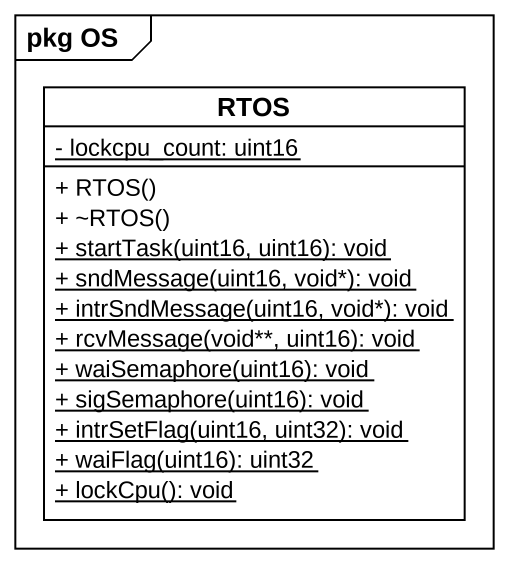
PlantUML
@startuml
mainframe pkg OS
hide circle
hide empty members
skinparam classAttributeIconSize 0
class RTOS {
  {static} - lockcpu_count: uint16
  + RTOS()
  + ~RTOS()
  {static} + startTask(uint16, uint16): void
  {static} + sndMessage(uint16, void*): void
  {static} + intrSndMessage(uint16, void*): void
  {static} + rcvMessage(void**, uint16): void
  {static} + waiSemaphore(uint16): void
  {static} + sigSemaphore(uint16): void
  {static} + intrSetFlag(uint16, uint32): void
  {static} + waiFlag(uint16): uint32
  {static} + lockCpu(): void
}
@enduml
